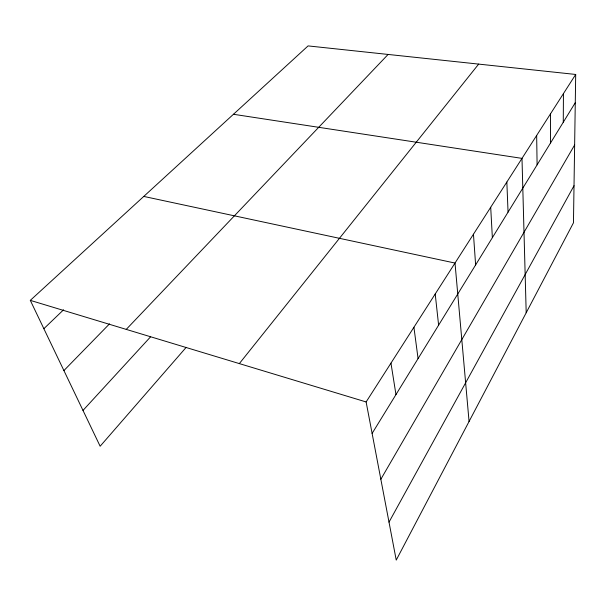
<?xml version="1.0" encoding="UTF-8"?>
<svg xmlns="http://www.w3.org/2000/svg" width="606" height="606" viewBox="0 0 606 606"><rect width="100%" height="100%" fill="white"/><g stroke="black" fill="none" stroke-linecap="round" stroke-linejoin="round"><path stroke-width="0.91" d="M563.269 122.253L563.444 93.612M575.7 74.455L573.458 222.811L396.233 560.095L366.122 401.952L575.7 74.455L308.09 45.904L30.3 300.371L100.141 446.243L186.178 347.352M389.007 522.137L574.018 185.716M380.841 479.255L574.632 144.97M372.114 433.419L575.276 102.709M239.34 363.6L478.672 64.1M82.992 410.421L150.583 336.815M126.245 329.391L388.105 54.442M63.91 370.569L109.527 323.854M43.859 328.694L63.569 309.802M233.446 114.276L521.993 158.378L526.197 312.757M143.774 196.427L455.008 263.057L469.067 421.481M30.3 300.371L366.122 401.952M390.961 363.145L395.968 394.589M413.921 327.263L418.072 358.608M435.214 293.993L438.615 325.164M473.46 234.227L475.627 264.92M490.701 207.282L492.36 237.681M506.843 182.05L508.055 212.138M536.658 135.464L537.105 164.847M550.453 113.913L550.566 142.925"/></g></svg>
